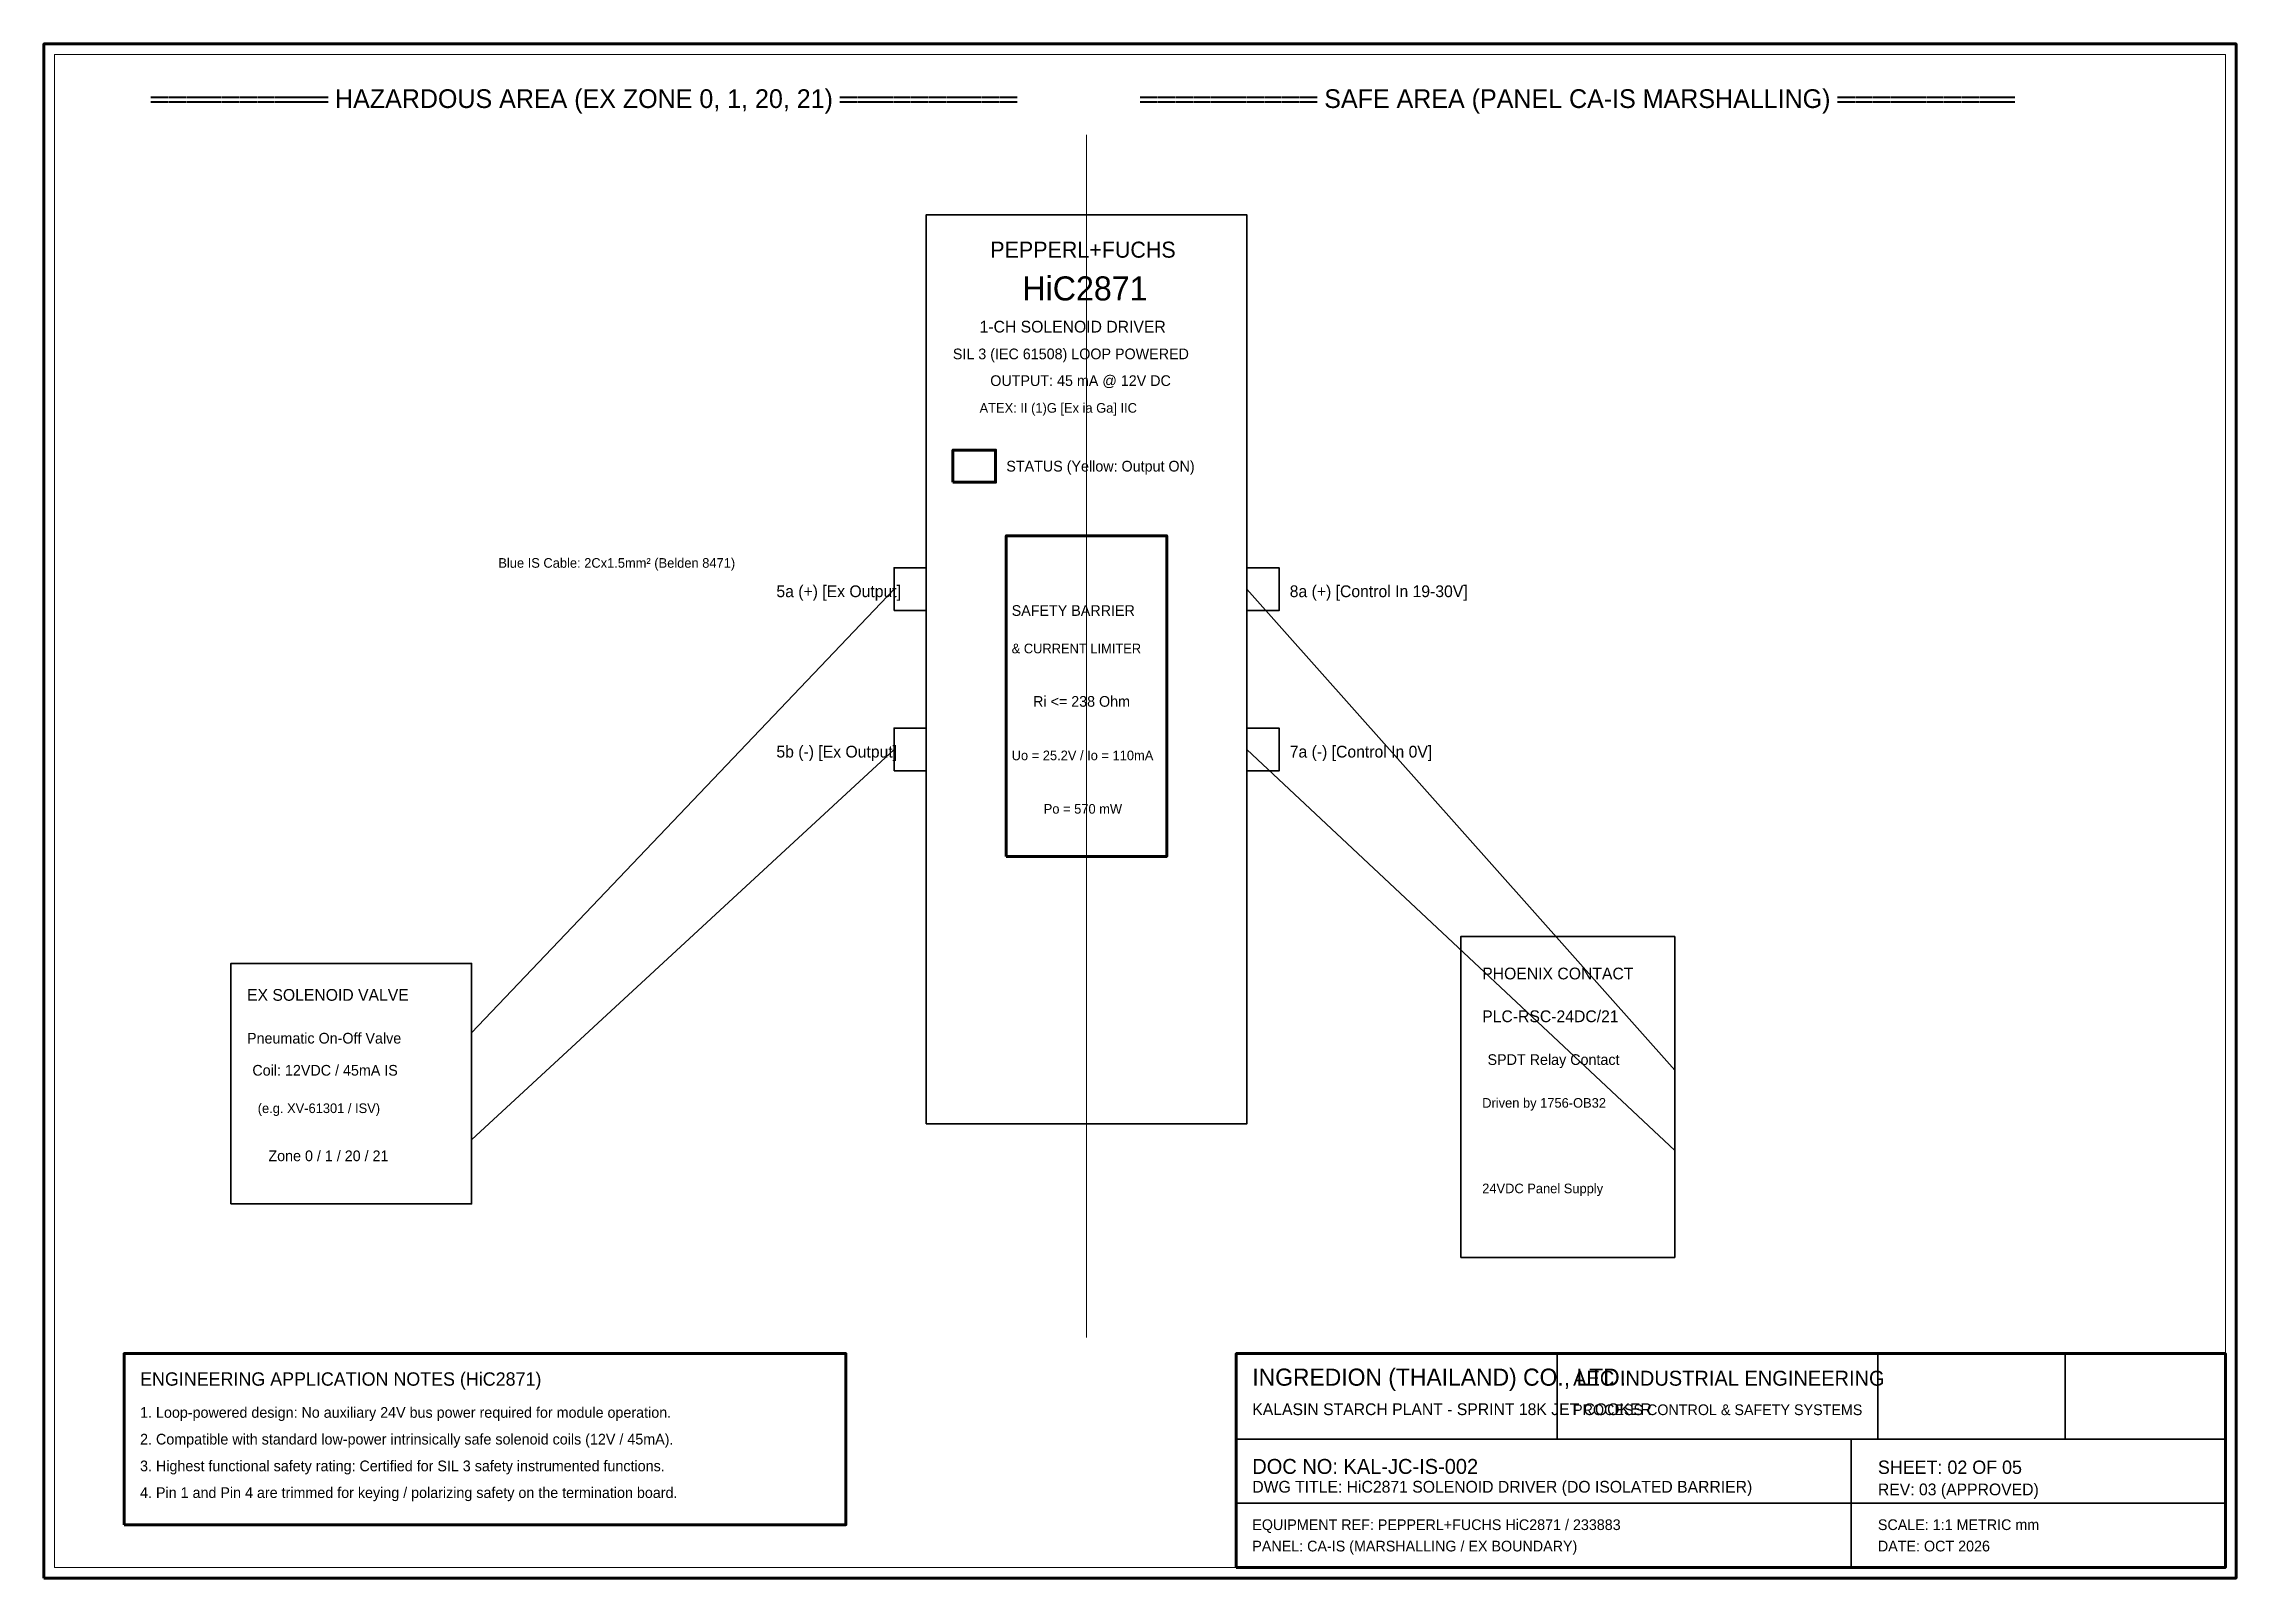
# Model space of a CAD drawing. Header units: millimetres. Extents: x 5 to 415, y 5 to 292.
import ezdxf

# ---------------------------------------------------------------- set-up
doc = ezdxf.new("R2010")
doc.units = ezdxf.units.MM
for name, color, linetype, lineweight in [('0_BORDER', 7, 'Continuous', 70), ('0_TITLE_BLOCK', 4, 'Continuous', 35), ('HAZARDOUS_ZONE', 1, 'Continuous', 18), ('IE-EQUIP', 2, 'Continuous', 35), ('IE-WIRE', 1, 'Continuous', 25), ('IE-WIRE-BLUE', 5, 'Continuous', 25), ('IS_BARRIERS', 140, 'Continuous', 35), ('NOTATIONS', 8, 'Continuous', 18), ('RELAYS', 30, 'Continuous', 35), ('TER-BLACK', 7, 'Continuous', 35), ('TER-BLUE', 5, 'Continuous', 35), ('TEXTS', 7, 'Continuous', 25), ('TEXTS-CYAN', 4, 'Continuous', 25), ('TEXTS-GREEN', 3, 'Continuous', 25), ('TEXTS-YELLOW', 2, 'Continuous', 25)]:
    doc.layers.add(name, color=color, linetype=linetype, lineweight=lineweight)

msp = doc.modelspace()

# ---------------------------------------------------------------- linework, layer by layer
at = {"layer": '0_BORDER'}
for points in [[(5, 5), (415, 5), (415, 292), (5, 292)], [(175, 210), (183, 210), (183, 216), (175, 216)], [(185, 140), (215, 140), (215, 200), (185, 200)], [(20, 15), (155, 15), (155, 47), (20, 47)], [(228, 7), (413, 7), (413, 47), (228, 47)]]:
    msp.add_lwpolyline(points, close=True, dxfattribs=at)
at = {"layer": '0_TITLE_BLOCK'}
for p, q in [((288, 31), (288, 47)), ((348, 31), (348, 47)), ((383, 31), (383, 47)), ((228, 31), (413, 31)), ((343, 7), (343, 31)), ((228, 19), (413, 19))]:
    msp.add_line(p, q, dxfattribs=at)
at = {"layer": 'HAZARDOUS_ZONE', "color": 1}
msp.add_line((200, 50), (200, 275), dxfattribs=at)
at = {"layer": 'IE-EQUIP'}
msp.add_lwpolyline([(40, 75), (85, 75), (85, 120), (40, 120)], close=True, dxfattribs=at)
at = {"layer": 'IE-WIRE'}
msp.add_line((310, 100), (230, 190), dxfattribs=at)
at = {"layer": 'IE-WIRE-BLUE'}
for p, q in [((85, 107), (164, 190)), ((85, 87), (164, 160))]:
    msp.add_line(p, q, dxfattribs=at)
at = {"layer": 'IS_BARRIERS'}
msp.add_lwpolyline([(170, 90), (230, 90), (230, 260), (170, 260)], close=True, dxfattribs=at)
at = {"layer": 'NOTATIONS'}
msp.add_line((310, 85), (230, 160), dxfattribs=at)
msp.add_lwpolyline([(7, 7), (413, 7), (413, 290), (7, 290)], close=True, dxfattribs=at)
at = {"layer": 'RELAYS'}
msp.add_lwpolyline([(270, 65), (310, 65), (310, 125), (270, 125)], close=True, dxfattribs=at)
at = {"layer": 'TER-BLACK'}
for points in [[(230, 186), (236, 186), (236, 194), (230, 194)], [(230, 156), (236, 156), (236, 164), (230, 164)]]:
    msp.add_lwpolyline(points, close=True, dxfattribs=at)
at = {"layer": 'TER-BLUE'}
for points in [[(164, 186), (170, 186), (170, 194), (164, 194)], [(164, 156), (170, 156), (170, 164), (164, 164)]]:
    msp.add_lwpolyline(points, close=True, dxfattribs=at)

# ---------------------------------------------------------------- texts
at = {"layer": '0_TITLE_BLOCK'}
msp.add_text('INGREDION (THAILAND) CO., LTD.', height=3.2, dxfattribs=at).set_placement((231, 41))
at = {"layer": 'IE-WIRE'}
msp.add_text('24VDC Panel Supply', height=1.8, dxfattribs=at).set_placement((274, 77))
at = {"layer": 'NOTATIONS'}
for s, height, p in [('ATEX: II (1)G [Ex ia Ga] IIC', 1.8, (180, 223)), ('& CURRENT LIMITER', 1.8, (186, 178)), ('Uo = 25.2V / Io = 110mA', 1.8, (186, 158)), ('Po = 570 mW', 1.8, (192, 148)), ('Driven by 1756-OB32', 1.8, (274, 93)), ('Zone 0 / 1 / 20 / 21', 2, (47, 83)), ('PROCESS CONTROL & SAFETY SYSTEMS', 2, (291, 35.5)), ('4. Pin 1 and Pin 4 are trimmed for keying / polarizing safety on the termination board.', 2, (23, 20)), ('EQUIPMENT REF: PEPPERL+FUCHS HiC2871 / 233883', 2, (231, 14)), ('SCALE: 1:1 METRIC mm', 2, (348, 14)), ('DATE: OCT 2026', 2, (348, 10))]:
    msp.add_text(s, height=height, dxfattribs=at).set_placement(p)
at = {"layer": 'TEXTS'}
for s, height, p in [('1-CH SOLENOID DRIVER', 2.2, (180, 238)), ('8a (+) [Control In 19-30V]', 2.2, (238, 188.5)), ('7a (-) [Control In 0V]', 2.2, (238, 158.5)), ('Pneumatic On-Off Valve', 2, (43, 105)), ('SPDT Relay Contact', 2, (275, 101)), ('1. Loop-powered design: No auxiliary 24V bus power required for module operation.', 2, (23, 35)), ('KALASIN STARCH PLANT - SPRINT 18K JET COOKER', 2.2, (231, 35.5)), ('2. Compatible with standard low-power intrinsically safe solenoid coils (12V / 45mA).', 2, (23, 30)), ('SHEET: 02 OF 05', 2.5, (348, 24.5)), ('DWG TITLE: HiC2871 SOLENOID DRIVER (DO ISOLATED BARRIER)', 2.2, (231, 21))]:
    msp.add_text(s, height=height, dxfattribs=at).set_placement(p)
at = {"layer": 'TEXTS-CYAN'}
for s, height, p in [('══════════ SAFE AREA (PANEL CA-IS MARSHALLING) ══════════', 3.5, (210, 280)), ('HiC2871', 4.5, (188, 244)), ('Blue IS Cable: 2Cx1.5mm² (Belden 8471)', 1.8, (90, 194)), ('Ri <= 238 Ohm', 2, (190, 168)), ('PLC-RSC-24DC/21', 2.2, (274, 109)), ('Coil: 12VDC / 45mA IS', 2, (44, 99)), ('AEC INDUSTRIAL ENGINEERING', 2.8, (291, 41))]:
    msp.add_text(s, height=height, dxfattribs=at).set_placement(p)
at = {"layer": 'TEXTS-GREEN'}
for s, height, p in [('SIL 3 (IEC 61508) LOOP POWERED', 2, (175, 233)), ('(e.g. XV-61301 / ISV)', 1.8, (45, 92)), ('3. Highest functional safety rating: Certified for SIL 3 safety instrumented functions.', 2, (23, 25)), ('REV: 03 (APPROVED)', 2.2, (348, 20.5)), ('PANEL: CA-IS (MARSHALLING / EX BOUNDARY)', 2, (231, 10))]:
    msp.add_text(s, height=height, dxfattribs=at).set_placement(p)
at = {"layer": 'TEXTS-YELLOW'}
for s, height, p in [('══════════ HAZARDOUS AREA (EX ZONE 0, 1, 20, 21) ══════════', 3.5, (25, 280)), ('PEPPERL+FUCHS', 3, (182, 252)), ('OUTPUT: 45 mA @ 12V DC', 2, (182, 228)), ('STATUS (Yellow: Output ON)', 2, (185, 212)), ('5a (+) [Ex Output]', 2.2, (142, 188.5)), ('SAFETY BARRIER', 2, (186, 185)), ('5b (-) [Ex Output]', 2.2, (142, 158.5)), ('PHOENIX CONTACT', 2.2, (274, 117)), ('EX SOLENOID VALVE', 2.2, (43, 113)), ('ENGINEERING APPLICATION NOTES (HiC2871)', 2.5, (23, 41)), ('DOC NO: KAL-JC-IS-002', 2.8, (231, 24.5))]:
    msp.add_text(s, height=height, dxfattribs=at).set_placement(p)

doc.saveas('drawing.dxf')
